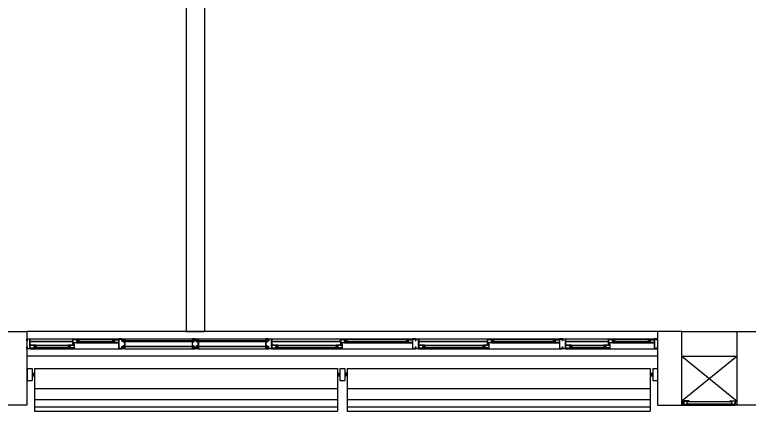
# Model space of a CAD drawing. Header units: millimetres. Extents: x 2801 to 3319, y 1187 to 1422.
# Drawn here: x 3088.27 to 3094.27, y 1341.3 to 1344.54 of the extents above; entities that cross this region are included whole.
import ezdxf

# ---------------------------------------------------------------- set-up
doc = ezdxf.new("R2010")
doc.units = ezdxf.units.MM
for name, color, linetype in [('AR-ALV', 2, 'Continuous'), ('AR-ESQ', 1, 'Continuous'), ('AR-ESTC', 3, 'Continuous'), ('AR-PORTA', 1, 'Continuous'), ('AR-SHAFT', 1, 'Continuous'), ('BR-LINHAS', 1, 'Continuous'), ('BR-MONTANTE', 242, 'Continuous'), ('BR-PAINEL', 1, 'Continuous'), ('BR-SUPORTE', 1, 'Continuous'), ('DT-ESQ-BAGUETE-C', 2, 'Continuous'), ('DT-ESQ-BAGUETE-V', 1, 'Continuous'), ('DT-ESQ-CHAPA DOBRADA-V', 1, 'Continuous'), ('DT-ESQ-MARCO-V', 1, 'Continuous'), ('DT-ESQ-PERFIL CADEIRA-C', 2, 'Continuous'), ('DT-ESQ-PERFIL CADEIRA-V', 1, 'Continuous'), ('DT-ESQ-PERFIL U SIMPLES-C', 2, 'Continuous'), ('DT-ESQ-PERFIL U-C', 2, 'Continuous'), ('DT-ESQ-PERFIL U-V', 1, 'Continuous'), ('DT-ESQ-VENEZIANA-C', 2, 'Continuous'), ('DT-ESQ-VENEZIANA-V', 2, 'Continuous'), ('DT-ESQ-VIDRO-C', 2, 'Continuous'), ('DT-ESQ-VIDRO-V', 2, 'Continuous')]:
    doc.layers.add(name, color=color, linetype=linetype)

# ---------------------------------------------------------------- blocks, each defined once
blk = doc.blocks.new('EF23-P')
at = {"layer": 'DT-ESQ-BAGUETE-C', "ltscale": 0.1}
for points in [[(0.0735, -0.125), (0.06, -0.125), (0.06, -0.1235), (0.073, -0.1235, 0.414214), (0.0735, -0.123), (0.0735, -0.112, 0.414214), (0.073, -0.1115), (0.06, -0.1115), (0.06, -0.11), (0.0735, -0.11, -0.414214), (0.075, -0.1115), (0.075, -0.1235, -0.414214)], [(0.339, -0.125), (0.3525, -0.125), (0.3525, -0.1235), (0.3395, -0.1235, -0.414214), (0.339, -0.123), (0.339, -0.112, -0.414214), (0.3395, -0.1115), (0.3525, -0.1115), (0.3525, -0.11), (0.339, -0.11, 0.414214), (0.3375, -0.1115), (0.3375, -0.1235, 0.414214)], [(0.4225, -0.08), (0.409, -0.08), (0.409, -0.0785), (0.422, -0.0785, 0.414214), (0.4225, -0.078), (0.4225, -0.067, 0.414214), (0.422, -0.0665), (0.409, -0.0665), (0.409, -0.065), (0.4225, -0.065, -0.414214), (0.424, -0.0665), (0.424, -0.0785, -0.414214)], [(0.7015, -0.08), (0.715, -0.08), (0.715, -0.0785), (0.702, -0.0785, -0.414214), (0.7015, -0.078), (0.7015, -0.067, -0.414214), (0.702, -0.0665), (0.715, -0.0665), (0.715, -0.065), (0.7015, -0.065, 0.414214), (0.7, -0.0665), (0.7, -0.0785, 0.414214)], [(2.0485, -0.125), (2.035, -0.125), (2.035, -0.1235), (2.048, -0.1235, 0.414214), (2.0485, -0.123), (2.0485, -0.112, 0.414214), (2.048, -0.1115), (2.035, -0.1115), (2.035, -0.11), (2.0485, -0.11, -0.414214), (2.05, -0.1115), (2.05, -0.1235, -0.414214)], [(2.5265, -0.125), (2.54, -0.125), (2.54, -0.1235), (2.527, -0.1235, -0.414214), (2.5265, -0.123), (2.5265, -0.112, -0.414214), (2.527, -0.1115), (2.54, -0.1115), (2.54, -0.11), (2.5265, -0.11, 0.414214), (2.525, -0.1115), (2.525, -0.1235, 0.414214)], [(2.61, -0.08), (2.5965, -0.08), (2.5965, -0.0785), (2.6095, -0.0785, 0.414214), (2.61, -0.078), (2.61, -0.067, 0.414214), (2.6095, -0.0665), (2.5965, -0.0665), (2.5965, -0.065), (2.61, -0.065, -0.414214), (2.6115, -0.0665), (2.6115, -0.0785, -0.414214)], [(3.1015, -0.08), (3.115, -0.08), (3.115, -0.0785), (3.102, -0.0785, -0.414214), (3.1015, -0.078), (3.1015, -0.067, -0.414214), (3.102, -0.0665), (3.115, -0.0665), (3.115, -0.065), (3.1015, -0.065, 0.414214), (3.1, -0.0665), (3.1, -0.0785, 0.414214)], [(3.2485, -0.125), (3.235, -0.125), (3.235, -0.1235), (3.248, -0.1235, 0.414214), (3.2485, -0.123), (3.2485, -0.112, 0.414214), (3.248, -0.1115), (3.235, -0.1115), (3.235, -0.11), (3.2485, -0.11, -0.414214), (3.25, -0.1115), (3.25, -0.1235, -0.414214)], [(3.7265, -0.125), (3.74, -0.125), (3.74, -0.1235), (3.727, -0.1235, -0.414214), (3.7265, -0.123), (3.7265, -0.112, -0.414214), (3.727, -0.1115), (3.74, -0.1115), (3.74, -0.11), (3.7265, -0.11, 0.414214), (3.725, -0.1115), (3.725, -0.1235, 0.414214)], [(3.81, -0.08), (3.7965, -0.08), (3.7965, -0.0785), (3.8095, -0.0785, 0.414214), (3.81, -0.078), (3.81, -0.067, 0.414214), (3.8095, -0.0665), (3.7965, -0.0665), (3.7965, -0.065), (3.81, -0.065, -0.414214), (3.8115, -0.0665), (3.8115, -0.0785, -0.414214)], [(4.3015, -0.08), (4.315, -0.08), (4.315, -0.0785), (4.302, -0.0785, -0.414214), (4.3015, -0.078), (4.3015, -0.067, -0.414214), (4.302, -0.0665), (4.315, -0.0665), (4.315, -0.065), (4.3015, -0.065, 0.414214), (4.3, -0.0665), (4.3, -0.0785, 0.414214)], [(4.4485, -0.125), (4.435, -0.125), (4.435, -0.1235), (4.448, -0.1235, 0.414214), (4.4485, -0.123), (4.4485, -0.112, 0.414214), (4.448, -0.1115), (4.435, -0.1115), (4.435, -0.11), (4.4485, -0.11, -0.414214), (4.45, -0.1115), (4.45, -0.1235, -0.414214)], [(4.714, -0.125), (4.7275, -0.125), (4.7275, -0.1235), (4.7145, -0.1235, -0.414214), (4.714, -0.123), (4.714, -0.112, -0.414214), (4.7145, -0.1115), (4.7275, -0.1115), (4.7275, -0.11), (4.714, -0.11, 0.414214), (4.7125, -0.1115), (4.7125, -0.1235, 0.414214)], [(4.7975, -0.08), (4.784, -0.08), (4.784, -0.0785), (4.797, -0.0785, 0.414214), (4.7975, -0.078), (4.7975, -0.067, 0.414214), (4.797, -0.0665), (4.784, -0.0665), (4.784, -0.065), (4.7975, -0.065, -0.414214), (4.799, -0.0665), (4.799, -0.0785, -0.414214)], [(5.0765, -0.08), (5.09, -0.08), (5.09, -0.0785), (5.077, -0.0785, -0.414214), (5.0765, -0.078), (5.0765, -0.067, -0.414214), (5.077, -0.0665), (5.09, -0.0665), (5.09, -0.065), (5.0765, -0.065, 0.414214), (5.075, -0.0665), (5.075, -0.0785, 0.414214)]]:
    blk.add_lwpolyline(points, format="xyb", close=True, dxfattribs=at)
at = {"layer": 'DT-ESQ-BAGUETE-V', "ltscale": 0.1}
for p, q in [((0.0735, -0.11), (0.339, -0.11)), ((0.4225, -0.065), (0.7015, -0.065)), ((2.0485, -0.11), (2.5265, -0.11)), ((2.61, -0.065), (3.1015, -0.065)), ((3.2485, -0.11), (3.7265, -0.11)), ((3.81, -0.065), (4.3015, -0.065)), ((4.4485, -0.11), (4.714, -0.11)), ((4.7975, -0.065), (5.0765, -0.065))]:
    blk.add_line(p, q, dxfattribs=at)
at = {"layer": 'DT-ESQ-CHAPA DOBRADA-V', "ltscale": 0.1}
for p, q in [((0.025, -0.077), (0.374, -0.077)), ((0.025, -0.08), (0.374, -0.08)), ((2, -0.077), (2.5615, -0.077)), ((2, -0.08), (2.5615, -0.08)), ((3.2, -0.077), (3.7615, -0.077)), ((3.2, -0.08), (3.7615, -0.08)), ((4.4, -0.077), (4.749, -0.077)), ((4.4, -0.08), (4.749, -0.08))]:
    blk.add_line(p, q, dxfattribs=at)
at = {"layer": 'DT-ESQ-MARCO-V', "ltscale": 0.1}
for p, q in [((0.7985, -0.06), (1.3515, -0.06)), ((1.3985, -0.06), (1.9515, -0.06)), ((0.7985, -0.14), (1.3515, -0.14)), ((1.3985, -0.14), (1.9515, -0.14))]:
    blk.add_line(p, q, dxfattribs=at)
at = {"layer": 'DT-ESQ-PERFIL CADEIRA-C', "ltscale": 0.1}
for p, q in [((0.376, -0.0885), (0.4225, -0.0885)), ((0.75, -0.0885), (0.7015, -0.0885)), ((2.5635, -0.0885), (2.61, -0.0885)), ((3.15, -0.0885), (3.1015, -0.0885)), ((3.7635, -0.0885), (3.81, -0.0885)), ((4.35, -0.0885), (4.3015, -0.0885)), ((4.751, -0.0885), (4.7975, -0.0885)), ((5.125, -0.0885), (5.0765, -0.0885)), ((0.025, -0.1335), (0.0735, -0.1335)), ((0.3855, -0.1335), (0.339, -0.1335)), ((2, -0.1335), (2.0485, -0.1335)), ((2.573, -0.1335), (2.5265, -0.1335)), ((3.2, -0.1335), (3.2485, -0.1335)), ((3.773, -0.1335), (3.7265, -0.1335)), ((4.4, -0.1335), (4.4485, -0.1335)), ((4.7605, -0.1335), (4.714, -0.1335))]:
    blk.add_line(p, q, dxfattribs=at)
for points in [[(0.0735, -0.135), (0.025, -0.135), (0.025, -0.1335), (0.06, -0.1335, -0.198912), (0.0589, -0.1331, -0.198913), (0.0585, -0.132), (0.0585, -0.112, 0.414214), (0.058, -0.1115), (0.025, -0.1115), (0.025, -0.11), (0.0585, -0.11, -0.414214), (0.06, -0.1115), (0.06, -0.1235), (0.06, -0.125), (0.06, -0.132), (0.0735, -0.132, -1)], [(0.339, -0.132, 1), (0.339, -0.135), (0.3855, -0.135, 0.414214), (0.3875, -0.133), (0.3875, -0.112, 0.414214), (0.3855, -0.11), (0.354, -0.11, 0.414214), (0.3525, -0.1115), (0.3525, -0.132)], [(0.3525, -0.1335, 0.198913), (0.3536, -0.1331, 0.198913), (0.354, -0.132), (0.354, -0.112, -0.414214), (0.3545, -0.1115), (0.3855, -0.1115, -0.414214), (0.386, -0.112), (0.386, -0.133, -0.414214), (0.3855, -0.1335)], [(0.4225, -0.087, -1), (0.4225, -0.09), (0.376, -0.09, -0.414214), (0.374, -0.088), (0.374, -0.067, -0.414214), (0.376, -0.065), (0.4075, -0.065, -0.414214), (0.409, -0.0665), (0.409, -0.087)], [(0.409, -0.0885, -0.198913), (0.4079, -0.0881, -0.198913), (0.4075, -0.087), (0.4075, -0.067, 0.414214), (0.407, -0.0665), (0.376, -0.0665, 0.414214), (0.3755, -0.067), (0.3755, -0.088, 0.414214), (0.376, -0.0885)], [(0.7015, -0.09), (0.75, -0.09), (0.75, -0.0885), (0.715, -0.0885, 0.198912), (0.7161, -0.0881, 0.198913), (0.7165, -0.087), (0.7165, -0.067, -0.414214), (0.717, -0.0665), (0.75, -0.0665), (0.75, -0.065), (0.7165, -0.065, 0.414214), (0.715, -0.0665), (0.715, -0.0785), (0.715, -0.08), (0.715, -0.087), (0.7015, -0.087, 1)], [(2.0485, -0.135), (2, -0.135), (2, -0.1335), (2.035, -0.1335, -0.198912), (2.0339, -0.1331, -0.198913), (2.0335, -0.132), (2.0335, -0.112, 0.414214), (2.033, -0.1115), (2, -0.1115), (2, -0.11), (2.0335, -0.11, -0.414214), (2.035, -0.1115), (2.035, -0.1235), (2.035, -0.125), (2.035, -0.132), (2.0485, -0.132, -1)], [(2.5265, -0.132, 1), (2.5265, -0.135), (2.573, -0.135, 0.414214), (2.575, -0.133), (2.575, -0.112, 0.414214), (2.573, -0.11), (2.5415, -0.11, 0.414214), (2.54, -0.1115), (2.54, -0.132)], [(2.54, -0.1335, 0.198913), (2.5411, -0.1331, 0.198913), (2.5415, -0.132), (2.5415, -0.112, -0.414214), (2.542, -0.1115), (2.573, -0.1115, -0.414214), (2.5735, -0.112), (2.5735, -0.133, -0.414214), (2.573, -0.1335)], [(2.61, -0.087, -1), (2.61, -0.09), (2.5635, -0.09, -0.414214), (2.5615, -0.088), (2.5615, -0.067, -0.414214), (2.5635, -0.065), (2.595, -0.065, -0.414214), (2.5965, -0.0665), (2.5965, -0.087)], [(2.5965, -0.0885, -0.198913), (2.5954, -0.0881, -0.198913), (2.595, -0.087), (2.595, -0.067, 0.414214), (2.5945, -0.0665), (2.5635, -0.0665, 0.414214), (2.563, -0.067), (2.563, -0.088, 0.414214), (2.5635, -0.0885)], [(3.1015, -0.09), (3.15, -0.09), (3.15, -0.0885), (3.115, -0.0885, 0.198912), (3.1161, -0.0881, 0.198913), (3.1165, -0.087), (3.1165, -0.067, -0.414214), (3.117, -0.0665), (3.15, -0.0665), (3.15, -0.065), (3.1165, -0.065, 0.414214), (3.115, -0.0665), (3.115, -0.0785), (3.115, -0.08), (3.115, -0.087), (3.1015, -0.087, 1)], [(3.2485, -0.135), (3.2, -0.135), (3.2, -0.1335), (3.235, -0.1335, -0.198912), (3.2339, -0.1331, -0.198913), (3.2335, -0.132), (3.2335, -0.112, 0.414214), (3.233, -0.1115), (3.2, -0.1115), (3.2, -0.11), (3.2335, -0.11, -0.414214), (3.235, -0.1115), (3.235, -0.1235), (3.235, -0.125), (3.235, -0.132), (3.2485, -0.132, -1)], [(3.7265, -0.132, 1), (3.7265, -0.135), (3.773, -0.135, 0.414214), (3.775, -0.133), (3.775, -0.112, 0.414214), (3.773, -0.11), (3.7415, -0.11, 0.414214), (3.74, -0.1115), (3.74, -0.132)], [(3.74, -0.1335, 0.198913), (3.7411, -0.1331, 0.198913), (3.7415, -0.132), (3.7415, -0.112, -0.414214), (3.742, -0.1115), (3.773, -0.1115, -0.414214), (3.7735, -0.112), (3.7735, -0.133, -0.414214), (3.773, -0.1335)], [(3.81, -0.087, -1), (3.81, -0.09), (3.7635, -0.09, -0.414214), (3.7615, -0.088), (3.7615, -0.067, -0.414214), (3.7635, -0.065), (3.795, -0.065, -0.414214), (3.7965, -0.0665), (3.7965, -0.087)], [(3.7965, -0.0885, -0.198913), (3.7954, -0.0881, -0.198913), (3.795, -0.087), (3.795, -0.067, 0.414214), (3.7945, -0.0665), (3.7635, -0.0665, 0.414214), (3.763, -0.067), (3.763, -0.088, 0.414214), (3.7635, -0.0885)], [(4.3015, -0.09), (4.35, -0.09), (4.35, -0.0885), (4.315, -0.0885, 0.198912), (4.3161, -0.0881, 0.198913), (4.3165, -0.087), (4.3165, -0.067, -0.414214), (4.317, -0.0665), (4.35, -0.0665), (4.35, -0.065), (4.3165, -0.065, 0.414214), (4.315, -0.0665), (4.315, -0.0785), (4.315, -0.08), (4.315, -0.087), (4.3015, -0.087, 1)], [(4.4485, -0.135), (4.4, -0.135), (4.4, -0.1335), (4.435, -0.1335, -0.198912), (4.4339, -0.1331, -0.198913), (4.4335, -0.132), (4.4335, -0.112, 0.414214), (4.433, -0.1115), (4.4, -0.1115), (4.4, -0.11), (4.4335, -0.11, -0.414214), (4.435, -0.1115), (4.435, -0.1235), (4.435, -0.125), (4.435, -0.132), (4.4485, -0.132, -1)], [(4.714, -0.132, 1), (4.714, -0.135), (4.7605, -0.135, 0.414214), (4.7625, -0.133), (4.7625, -0.112, 0.414214), (4.7605, -0.11), (4.729, -0.11, 0.414214), (4.7275, -0.1115), (4.7275, -0.132)], [(4.7275, -0.1335, 0.198913), (4.7286, -0.1331, 0.198913), (4.729, -0.132), (4.729, -0.112, -0.414214), (4.7295, -0.1115), (4.7605, -0.1115, -0.414214), (4.761, -0.112), (4.761, -0.133, -0.414214), (4.7605, -0.1335)], [(4.7975, -0.087, -1), (4.7975, -0.09), (4.751, -0.09, -0.414214), (4.749, -0.088), (4.749, -0.067, -0.414214), (4.751, -0.065), (4.7825, -0.065, -0.414214), (4.784, -0.0665), (4.784, -0.087)], [(4.784, -0.0885, -0.198913), (4.7829, -0.0881, -0.198913), (4.7825, -0.087), (4.7825, -0.067, 0.414214), (4.782, -0.0665), (4.751, -0.0665, 0.414214), (4.7505, -0.067), (4.7505, -0.088, 0.414214), (4.751, -0.0885)], [(5.0765, -0.09), (5.125, -0.09), (5.125, -0.0885), (5.09, -0.0885, 0.198912), (5.0911, -0.0881, 0.198913), (5.0915, -0.087), (5.0915, -0.067, -0.414214), (5.092, -0.0665), (5.125, -0.0665), (5.125, -0.065), (5.0915, -0.065, 0.414214), (5.09, -0.0665), (5.09, -0.0785), (5.09, -0.08), (5.09, -0.087), (5.0765, -0.087, 1)]]:
    blk.add_lwpolyline(points, format="xyb", close=True, dxfattribs=at)
at = {"layer": 'DT-ESQ-PERFIL CADEIRA-V', "ltscale": 0.1}
for p, q in [((0.4075, -0.09), (0.7015, -0.09)), ((2.595, -0.09), (3.1015, -0.09)), ((3.795, -0.09), (4.3015, -0.09)), ((4.7825, -0.09), (5.0765, -0.09)), ((0.0735, -0.135), (0.339, -0.135)), ((2.0485, -0.135), (2.5265, -0.135)), ((3.2485, -0.135), (3.7265, -0.135)), ((4.4485, -0.135), (4.714, -0.135))]:
    blk.add_line(p, q, dxfattribs=at)
at = {"layer": 'DT-ESQ-PERFIL U SIMPLES-C', "ltscale": 0.1}
for points in [[(0.376, -0.102), (0.384, -0.102), (0.384, -0.1005), (0.376, -0.1005, -0.414214), (0.3755, -0.1), (0.3755, -0.092, -0.414214), (0.376, -0.0915), (0.384, -0.0915), (0.384, -0.09), (0.376, -0.09, 0.414214), (0.374, -0.092), (0.374, -0.1, 0.414214)], [(0.3855, -0.098), (0.3775, -0.098), (0.3775, -0.0995), (0.3855, -0.0995, -0.414214), (0.386, -0.1), (0.386, -0.108, -0.414214), (0.3855, -0.1085), (0.3775, -0.1085), (0.3775, -0.11), (0.3855, -0.11, 0.414214), (0.3875, -0.108), (0.3875, -0.1, 0.414214)], [(2.5635, -0.102), (2.5715, -0.102), (2.5715, -0.1005), (2.5635, -0.1005, -0.414214), (2.563, -0.1), (2.563, -0.092, -0.414214), (2.5635, -0.0915), (2.5715, -0.0915), (2.5715, -0.09), (2.5635, -0.09, 0.414214), (2.5615, -0.092), (2.5615, -0.1, 0.414214)], [(2.573, -0.098), (2.565, -0.098), (2.565, -0.0995), (2.573, -0.0995, -0.414214), (2.5735, -0.1), (2.5735, -0.108, -0.414214), (2.573, -0.1085), (2.565, -0.1085), (2.565, -0.11), (2.573, -0.11, 0.414214), (2.575, -0.108), (2.575, -0.1, 0.414214)], [(3.7635, -0.102), (3.7715, -0.102), (3.7715, -0.1005), (3.7635, -0.1005, -0.414214), (3.763, -0.1), (3.763, -0.092, -0.414214), (3.7635, -0.0915), (3.7715, -0.0915), (3.7715, -0.09), (3.7635, -0.09, 0.414214), (3.7615, -0.092), (3.7615, -0.1, 0.414214)], [(3.773, -0.098), (3.765, -0.098), (3.765, -0.0995), (3.773, -0.0995, -0.414214), (3.7735, -0.1), (3.7735, -0.108, -0.414214), (3.773, -0.1085), (3.765, -0.1085), (3.765, -0.11), (3.773, -0.11, 0.414214), (3.775, -0.108), (3.775, -0.1, 0.414214)], [(4.751, -0.102), (4.759, -0.102), (4.759, -0.1005), (4.751, -0.1005, -0.414214), (4.7505, -0.1), (4.7505, -0.092, -0.414214), (4.751, -0.0915), (4.759, -0.0915), (4.759, -0.09), (4.751, -0.09, 0.414214), (4.749, -0.092), (4.749, -0.1, 0.414214)], [(4.7605, -0.098), (4.7525, -0.098), (4.7525, -0.0995), (4.7605, -0.0995, -0.414214), (4.761, -0.1), (4.761, -0.108, -0.414214), (4.7605, -0.1085), (4.7525, -0.1085), (4.7525, -0.11), (4.7605, -0.11, 0.414214), (4.7625, -0.108), (4.7625, -0.1, 0.414214)]]:
    blk.add_lwpolyline(points, format="xyb", close=True, dxfattribs=at)
at = {"layer": 'DT-ESQ-PERFIL U-C', "ltscale": 0.1}
for points in [[(0, -0.0615, -0.414214), (0.0015, -0.06), (0.0235, -0.06, -0.414214), (0.025, -0.0615), (0.025, -0.1385, -0.414214), (0.0235, -0.14), (0.0015, -0.14, -0.414214), (0, -0.1385), (0, -0.125), (0.0015, -0.125), (0.0015, -0.138, 0.414214), (0.002, -0.1385), (0.023, -0.1385, 0.414214), (0.0235, -0.138), (0.0235, -0.062, 0.414214), (0.023, -0.0615), (0.002, -0.0615, 0.414214), (0.0015, -0.062), (0.0015, -0.075), (0, -0.075)], [(0.775, -0.0615, 0.414214), (0.7735, -0.06), (0.7515, -0.06, 0.414214), (0.75, -0.0615), (0.75, -0.1385, 0.414214), (0.7515, -0.14), (0.7735, -0.14, 0.414214), (0.775, -0.1385), (0.775, -0.125), (0.7735, -0.125), (0.7735, -0.138, -0.414214), (0.773, -0.1385), (0.752, -0.1385, -0.414214), (0.7515, -0.138), (0.7515, -0.062, -0.414214), (0.752, -0.0615), (0.773, -0.0615, -0.414214), (0.7735, -0.062), (0.7735, -0.075), (0.775, -0.075)], [(0.8, -0.1285), (0.8, -0.1385, -0.414214), (0.7985, -0.14), (0.7765, -0.14, -0.414214), (0.775, -0.1385), (0.775, -0.125), (0.7765, -0.125), (0.7765, -0.138, 0.414214), (0.777, -0.1385), (0.798, -0.1385, 0.414214), (0.7985, -0.138), (0.7985, -0.1285), (0.7855, -0.1285, -0.414214), (0.784, -0.127), (0.784, -0.117, -0.414214), (0.7855, -0.1155), (0.7985, -0.1155), (0.7985, -0.0845), (0.7855, -0.0845, -0.414214), (0.784, -0.083), (0.784, -0.073, -0.414214), (0.7855, -0.0715), (0.7985, -0.0715), (0.7985, -0.062, 0.414214), (0.798, -0.0615), (0.777, -0.0615, 0.414214), (0.7765, -0.062), (0.7765, -0.075), (0.775, -0.075), (0.775, -0.0615, -0.414214), (0.7765, -0.06), (0.7985, -0.06, -0.414214), (0.8, -0.0615), (0.8, -0.0715, -0.414214), (0.7985, -0.073), (0.7855, -0.073), (0.7855, -0.083), (0.7985, -0.083), (0.7985, -0.083, -0.414214), (0.8, -0.0845), (0.8, -0.1155, -0.414214), (0.7985, -0.117), (0.7985, -0.117), (0.7855, -0.117), (0.7855, -0.127), (0.7985, -0.127, -0.414214)], [(1.35, -0.1285), (1.35, -0.1385, 0.414214), (1.3515, -0.14), (1.3735, -0.14, 0.414214), (1.375, -0.1385), (1.375, -0.125), (1.3735, -0.125), (1.3735, -0.138, -0.414214), (1.373, -0.1385), (1.352, -0.1385, -0.414214), (1.3515, -0.138), (1.3515, -0.1285), (1.3645, -0.1285, 0.414214), (1.366, -0.127), (1.366, -0.117, 0.414214), (1.3645, -0.1155), (1.3515, -0.1155), (1.3515, -0.0845), (1.3645, -0.0845, 0.414214), (1.366, -0.083), (1.366, -0.073, 0.414214), (1.3645, -0.0715), (1.3515, -0.0715), (1.3515, -0.062, -0.414214), (1.352, -0.0615), (1.373, -0.0615, -0.414214), (1.3735, -0.062), (1.3735, -0.075), (1.375, -0.075), (1.375, -0.0615, 0.414214), (1.3735, -0.06), (1.3515, -0.06, 0.414214), (1.35, -0.0615), (1.35, -0.0715, 0.414214), (1.3515, -0.073), (1.3645, -0.073), (1.3645, -0.083), (1.3515, -0.083), (1.3515, -0.083, 0.414214), (1.35, -0.0845), (1.35, -0.1155, 0.414214), (1.3515, -0.117), (1.3515, -0.117), (1.3645, -0.117), (1.3645, -0.127), (1.3515, -0.127, 0.414214)], [(1.4, -0.1285), (1.4, -0.1385, -0.414214), (1.3985, -0.14), (1.3765, -0.14, -0.414214), (1.375, -0.1385), (1.375, -0.125), (1.3765, -0.125), (1.3765, -0.138, 0.414214), (1.377, -0.1385), (1.398, -0.1385, 0.414214), (1.3985, -0.138), (1.3985, -0.1285), (1.3855, -0.1285, -0.414214), (1.384, -0.127), (1.384, -0.117, -0.414214), (1.3855, -0.1155), (1.3985, -0.1155), (1.3985, -0.0845), (1.3855, -0.0845, -0.414214), (1.384, -0.083), (1.384, -0.073, -0.414214), (1.3855, -0.0715), (1.3985, -0.0715), (1.3985, -0.062, 0.414214), (1.398, -0.0615), (1.377, -0.0615, 0.414214), (1.3765, -0.062), (1.3765, -0.075), (1.375, -0.075), (1.375, -0.0615, -0.414214), (1.3765, -0.06), (1.3985, -0.06, -0.414214), (1.4, -0.0615), (1.4, -0.0715, -0.414214), (1.3985, -0.073), (1.3855, -0.073), (1.3855, -0.083), (1.3985, -0.083), (1.3985, -0.083, -0.414214), (1.4, -0.0845), (1.4, -0.1155, -0.414214), (1.3985, -0.117), (1.3985, -0.117), (1.3855, -0.117), (1.3855, -0.127), (1.3985, -0.127, -0.414214)], [(1.95, -0.1285), (1.95, -0.1385, 0.414214), (1.9515, -0.14), (1.9735, -0.14, 0.414214), (1.975, -0.1385), (1.975, -0.125), (1.9735, -0.125), (1.9735, -0.138, -0.414214), (1.973, -0.1385), (1.952, -0.1385, -0.414214), (1.9515, -0.138), (1.9515, -0.1285), (1.9645, -0.1285, 0.414214), (1.966, -0.127), (1.966, -0.117, 0.414214), (1.9645, -0.1155), (1.9515, -0.1155), (1.9515, -0.0845), (1.9645, -0.0845, 0.414214), (1.966, -0.083), (1.966, -0.073, 0.414214), (1.9645, -0.0715), (1.9515, -0.0715), (1.9515, -0.062, -0.414214), (1.952, -0.0615), (1.973, -0.0615, -0.414214), (1.9735, -0.062), (1.9735, -0.075), (1.975, -0.075), (1.975, -0.0615, 0.414214), (1.9735, -0.06), (1.9515, -0.06, 0.414214), (1.95, -0.0615), (1.95, -0.0715, 0.414214), (1.9515, -0.073), (1.9645, -0.073), (1.9645, -0.083), (1.9515, -0.083), (1.9515, -0.083, 0.414214), (1.95, -0.0845), (1.95, -0.1155, 0.414214), (1.9515, -0.117), (1.9515, -0.117), (1.9645, -0.117), (1.9645, -0.127), (1.9515, -0.127, 0.414214)], [(1.975, -0.0615, -0.414214), (1.9765, -0.06), (1.9985, -0.06, -0.414214), (2, -0.0615), (2, -0.1385, -0.414214), (1.9985, -0.14), (1.9765, -0.14, -0.414214), (1.975, -0.1385), (1.975, -0.125), (1.9765, -0.125), (1.9765, -0.138, 0.414214), (1.977, -0.1385), (1.998, -0.1385, 0.414214), (1.9985, -0.138), (1.9985, -0.062, 0.414214), (1.998, -0.0615), (1.977, -0.0615, 0.414214), (1.9765, -0.062), (1.9765, -0.075), (1.975, -0.075)], [(3.175, -0.0615, 0.414214), (3.1735, -0.06), (3.1515, -0.06, 0.414214), (3.15, -0.0615), (3.15, -0.1385, 0.414214), (3.1515, -0.14), (3.1735, -0.14, 0.414214), (3.175, -0.1385), (3.175, -0.125), (3.1735, -0.125), (3.1735, -0.138, -0.414214), (3.173, -0.1385), (3.152, -0.1385, -0.414214), (3.1515, -0.138), (3.1515, -0.062, -0.414214), (3.152, -0.0615), (3.173, -0.0615, -0.414214), (3.1735, -0.062), (3.1735, -0.075), (3.175, -0.075)], [(3.175, -0.0615, -0.414214), (3.1765, -0.06), (3.1985, -0.06, -0.414214), (3.2, -0.0615), (3.2, -0.1385, -0.414214), (3.1985, -0.14), (3.1765, -0.14, -0.414214), (3.175, -0.1385), (3.175, -0.125), (3.1765, -0.125), (3.1765, -0.138, 0.414214), (3.177, -0.1385), (3.198, -0.1385, 0.414214), (3.1985, -0.138), (3.1985, -0.062, 0.414214), (3.198, -0.0615), (3.177, -0.0615, 0.414214), (3.1765, -0.062), (3.1765, -0.075), (3.175, -0.075)], [(4.375, -0.0615, 0.414214), (4.3735, -0.06), (4.3515, -0.06, 0.414214), (4.35, -0.0615), (4.35, -0.1385, 0.414214), (4.3515, -0.14), (4.3735, -0.14, 0.414214), (4.375, -0.1385), (4.375, -0.125), (4.3735, -0.125), (4.3735, -0.138, -0.414214), (4.373, -0.1385), (4.352, -0.1385, -0.414214), (4.3515, -0.138), (4.3515, -0.062, -0.414214), (4.352, -0.0615), (4.373, -0.0615, -0.414214), (4.3735, -0.062), (4.3735, -0.075), (4.375, -0.075)], [(4.375, -0.0615, -0.414214), (4.3765, -0.06), (4.3985, -0.06, -0.414214), (4.4, -0.0615), (4.4, -0.1385, -0.414214), (4.3985, -0.14), (4.3765, -0.14, -0.414214), (4.375, -0.1385), (4.375, -0.125), (4.3765, -0.125), (4.3765, -0.138, 0.414214), (4.377, -0.1385), (4.398, -0.1385, 0.414214), (4.3985, -0.138), (4.3985, -0.062, 0.414214), (4.398, -0.0615), (4.377, -0.0615, 0.414214), (4.3765, -0.062), (4.3765, -0.075), (4.375, -0.075)], [(5.15, -0.0615, 0.414214), (5.1485, -0.06), (5.1265, -0.06, 0.414214), (5.125, -0.0615), (5.125, -0.1385, 0.414214), (5.1265, -0.14), (5.1485, -0.14, 0.414214), (5.15, -0.1385), (5.15, -0.125), (5.1485, -0.125), (5.1485, -0.138, -0.414214), (5.148, -0.1385), (5.127, -0.1385, -0.414214), (5.1265, -0.138), (5.1265, -0.062, -0.414214), (5.127, -0.0615), (5.148, -0.0615, -0.414214), (5.1485, -0.062), (5.1485, -0.075), (5.15, -0.075)]]:
    blk.add_lwpolyline(points, format="xyb", close=True, dxfattribs=at)
at = {"layer": 'DT-ESQ-PERFIL U-V', "ltscale": 0.1}
for p, q in [((0.0235, -0.06), (0.7515, -0.06)), ((1.9985, -0.06), (3.1515, -0.06)), ((3.1985, -0.06), (4.3515, -0.06)), ((4.3985, -0.06), (5.1265, -0.06)), ((0.0235, -0.14), (0.7515, -0.14)), ((1.9985, -0.14), (3.1515, -0.14)), ((3.1985, -0.14), (4.3515, -0.14)), ((4.3985, -0.14), (5.1265, -0.14))]:
    blk.add_line(p, q, dxfattribs=at)
at = {"layer": 'DT-ESQ-VIDRO-C', "ltscale": 0.1}
for points in [[(0.7125, -0.085), (0.7125, -0.082), (0.4115, -0.082), (0.4115, -0.085)], [(1.3625, -0.081), (1.3625, -0.075), (0.7875, -0.075), (0.7875, -0.081)], [(1.9625, -0.081), (1.9625, -0.075), (1.3875, -0.075), (1.3875, -0.081)], [(3.1125, -0.085), (3.1125, -0.082), (2.599, -0.082), (2.599, -0.085)], [(4.3125, -0.085), (4.3125, -0.082), (3.799, -0.082), (3.799, -0.085)], [(5.0875, -0.085), (5.0875, -0.082), (4.7865, -0.082), (4.7865, -0.085)], [(0.063, -0.13), (0.063, -0.127), (0.3495, -0.127), (0.3495, -0.13)], [(2.038, -0.13), (2.038, -0.127), (2.537, -0.127), (2.537, -0.13)], [(3.238, -0.13), (3.238, -0.127), (3.737, -0.127), (3.737, -0.13)], [(4.438, -0.13), (4.438, -0.127), (4.7245, -0.127), (4.7245, -0.13)]]:
    blk.add_lwpolyline(points, close=True, dxfattribs=at)
at = {"layer": 'DT-ESQ-VIDRO-V', "ltscale": 0.1}
for points in [[(1.3625, -0.119), (1.3625, -0.125), (0.7875, -0.125), (0.7875, -0.119)], [(1.9625, -0.119), (1.9625, -0.125), (1.3875, -0.125), (1.3875, -0.119)]]:
    blk.add_lwpolyline(points, close=True, dxfattribs=at)
blk = doc.blocks.new('BR-MODULO1')
at = {"layer": 'BR-LINHAS'}
for p, q in [((0.06, -0.2648), (2.535, -0.2648)), ((2.615, -0.2648), (5.09, -0.2648)), ((0.06, -0.3524), (2.535, -0.3524)), ((2.615, -0.3524), (5.09, -0.3524)), ((0.06, -0.4147), (2.535, -0.4147)), ((2.615, -0.4147), (5.09, -0.4147))]:
    blk.add_line(p, q, dxfattribs=at)
at = {"layer": 'BR-MONTANTE'}
for p, q in [((0, -0.1), (0, -0.2)), ((0, -0.1), (0.04, -0.1)), ((0.04, -0.1), (0.04, -0.2)), ((2.5547, -0.1), (2.5947, -0.1)), ((2.5547, -0.1), (2.5547, -0.2)), ((2.5947, -0.1), (2.5947, -0.2)), ((5.11, -0.1), (5.11, -0.2)), ((5.11, -0.1), (5.15, -0.1)), ((5.15, -0.1), (5.15, -0.2)), ((0, -0.2), (0.04, -0.2)), ((2.5547, -0.2), (2.5947, -0.2)), ((5.11, -0.2), (5.15, -0.2))]:
    blk.add_line(p, q, dxfattribs=at)
at = {"layer": 'BR-PAINEL'}
for p, q in [((0.06, -0.1), (2.535, -0.1)), ((0.06, -0.1), (0.06, -0.45)), ((2.535, -0.1), (2.535, -0.45)), ((2.615, -0.1), (2.615, -0.45)), ((2.615, -0.1), (5.09, -0.1)), ((5.09, -0.1), (5.09, -0.45)), ((0.06, -0.45), (2.535, -0.45)), ((2.615, -0.45), (5.09, -0.45))]:
    blk.add_line(p, q, dxfattribs=at)
at = {"layer": 'BR-SUPORTE'}
for p, q in [((0.04, -0.14), (0.06, -0.14)), ((0.04, -0.16), (0.06, -0.16)), ((0.05, -0.14), (0.05, -0.16)), ((2.5347, -0.14), (2.5547, -0.14)), ((2.5347, -0.16), (2.5547, -0.16)), ((2.5447, -0.14), (2.5447, -0.16)), ((2.6147, -0.14), (2.5947, -0.14)), ((2.6147, -0.16), (2.5947, -0.16)), ((2.6047, -0.14), (2.6047, -0.16)), ((5.09, -0.14), (5.11, -0.14)), ((5.09, -0.16), (5.11, -0.16)), ((5.1, -0.14), (5.1, -0.16))]:
    blk.add_line(p, q, dxfattribs=at)
blk = doc.blocks.new('EF01C-P')
at = {"layer": 'DT-ESQ-BAGUETE-C', "ltscale": 0.1}
for points in [[(0.0015, 0.035), (0.015, 0.035), (0.015, 0.0335), (0.0015, 0.0335), (0.0015, 0.005), (0.015, 0.005), (0.015, 0.0035), (0.0015, 0.0035, -0.414214), (0, 0.005), (0, 0.0335, -0.414214)], [(0.4485, 0.035), (0.435, 0.035), (0.435, 0.0335), (0.4485, 0.0335), (0.4485, 0.005), (0.435, 0.005), (0.435, 0.0035), (0.4485, 0.0035, 0.414214), (0.45, 0.005), (0.45, 0.0335, 0.414214)]]:
    blk.add_lwpolyline(points, format="xyb", close=True, dxfattribs=at)
at = {"layer": 'DT-ESQ-PERFIL CADEIRA-C', "ltscale": 0.1}
for points in [[(0.01, 0.0015), (0.01, 0.003), (0.0015, 0.003, 1), (0.0015, 0), (0.015, 0, 0.414214), (0.0165, 0.0015), (0.0165, 0.0335), (0.043, 0.0335)], [(0.043, 0.0065), (0.018, 0.0065), (0.018, 0.0165), (0.0165, 0.0165), (0.0165, 0.0065, 0.414214), (0.018, 0.005), (0.043, 0.005), (0.0565, 0.005, 1), (0.0565, 0.008), (0.043, 0.008), (0.043, 0.02), (0.043, 0.032), (0.0565, 0.032, 1), (0.0565, 0.035), (0.043, 0.035), (0.0165, 0.035, 0.414214), (0.015, 0.0335), (0.015, 0.0015), (0.0015, 0.0015)], [(0.0415, 0.02), (0.0415, 0.032, -0.414214), (0.043, 0.0335), (0.0565, 0.0335)], [(0.0415, 0.02), (0.0415, 0.008, 0.414214), (0.043, 0.0065), (0.0565, 0.0065)], [(0.407, 0.0065), (0.432, 0.0065), (0.432, 0.0165), (0.4335, 0.0165), (0.4335, 0.0065, -0.414214), (0.432, 0.005), (0.407, 0.005), (0.3935, 0.005, -1), (0.3935, 0.008), (0.407, 0.008), (0.407, 0.02), (0.407, 0.032), (0.3935, 0.032, -1), (0.3935, 0.035), (0.407, 0.035), (0.4335, 0.035, -0.414214), (0.435, 0.0335), (0.435, 0.0015), (0.4485, 0.0015)], [(0.4085, 0.02), (0.4085, 0.032, 0.414214), (0.407, 0.0335), (0.3935, 0.0335)], [(0.4085, 0.02), (0.4085, 0.008, -0.414214), (0.407, 0.0065), (0.3935, 0.0065)], [(0.44, 0.0015), (0.44, 0.003), (0.4485, 0.003, -1), (0.4485, 0), (0.435, 0, -0.414214), (0.4335, 0.0015), (0.4335, 0.0335), (0.407, 0.0335)]]:
    blk.add_lwpolyline(points, format="xyb", dxfattribs=at)
at = {"layer": 'DT-ESQ-PERFIL CADEIRA-V', "ltscale": 0.1}
blk.add_line((0.015, 0), (0.435, 0), dxfattribs=at)
at = {"layer": 'DT-ESQ-VENEZIANA-C', "ltscale": 0.1}
for p, q in [((0.043, 0.0105), (0.407, 0.0105)), ((0.043, 0.009), (0.407, 0.009))]:
    blk.add_line(p, q, dxfattribs=at)
at = {"layer": 'DT-ESQ-VENEZIANA-V', "ltscale": 0.1}
blk.add_line((0.043, 0.031), (0.407, 0.031), dxfattribs=at)

msp = doc.modelspace()

# ---------------------------------------------------------------- linework, layer by layer
at = {"layer": 'AR-ALV'}
for p, q in [((3089.6749, 1350.2748), (3089.6749, 1341.9498)), ((3089.8249, 1350.2748), (3089.8249, 1341.9498)), ((3089.6749, 1341.9498), (3089.8249, 1341.9498)), ((3093.7249, 1341.9498), (3094.1749, 1341.9498)), ((3093.7249, 1341.7498), (3094.1749, 1341.7498))]:
    msp.add_line(p, q, dxfattribs=at)
at = {"layer": 'AR-ESQ'}
for p, q in [((3093.5249, 1341.9498), (3088.3749, 1341.9498)), ((3093.5249, 1341.7498), (3088.3749, 1341.7498))]:
    msp.add_line(p, q, dxfattribs=at)
at = {"layer": 'AR-ESTC'}
for points in [[(3088.1749, 1341.9498), (3088.3749, 1341.9498), (3088.3749, 1341.3498), (3088.1749, 1341.3498)], [(3093.7249, 1341.9498), (3093.5249, 1341.9498), (3093.5249, 1341.3498), (3093.7249, 1341.3498)], [(3094.1749, 1341.9498), (3094.3749, 1341.9498), (3094.3749, 1341.3498), (3094.1749, 1341.3498)]]:
    msp.add_lwpolyline(points, close=True, dxfattribs=at)
at = {"layer": 'AR-SHAFT'}
for p, q in [((3093.7249, 1341.7498), (3094.1749, 1341.3833)), ((3094.1749, 1341.7498), (3093.7264, 1341.3848))]:
    msp.add_line(p, q, dxfattribs=at)

# ---------------------------------------------------------------- block references
at = {"layer": 'AR-ESQ'}
for name, p in [('EF23-P', (3088.3749, 1341.9498)), ('EF01C-P', (3093.7249, 1341.3498))]:
    msp.add_blockref(name, p, dxfattribs=at)
at = {"layer": 'AR-PORTA'}
msp.add_blockref('BR-MODULO1', (3088.3764, 1341.7498), dxfattribs=at)

doc.saveas('drawing.dxf')
